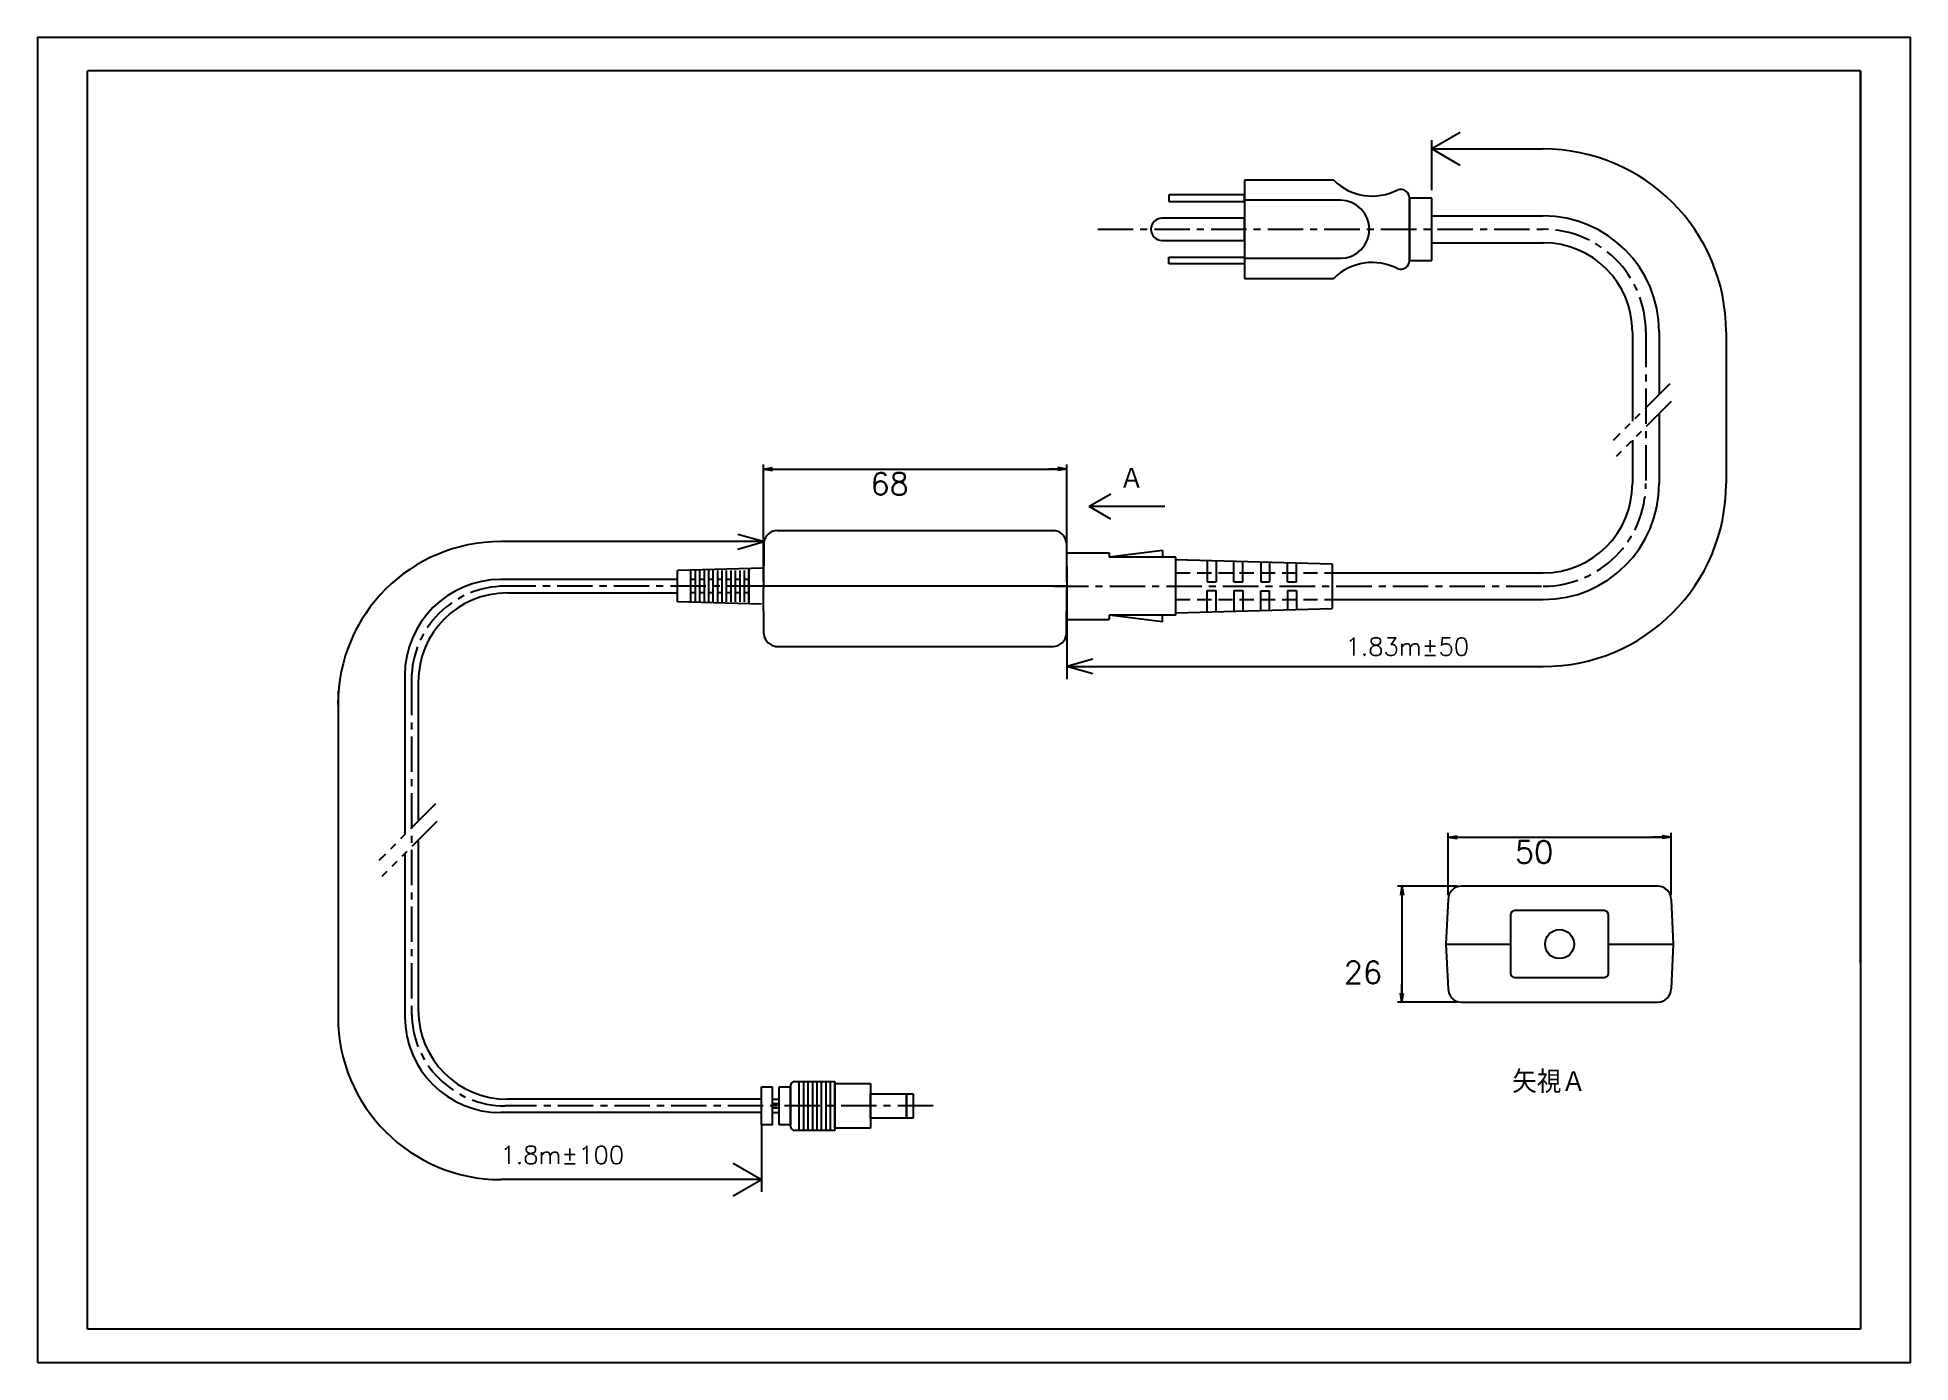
# Model space of a CAD drawing. Extents: x -210 to 210, y -148 to 148.
import ezdxf
from ezdxf.enums import TextEntityAlignment as Align

# ---------------------------------------------------------------- set-up
doc = ezdxf.new("R2010")
doc.units = 0
doc.header["$LTSCALE"] = 0.25
for name, pattern in [('CENTER', [50.8, 31.75, -6.35, 6.35, -6.35]), ('DASHED', [19.05, 12.7, -6.35]), ('PHANTOM', [63.5, 31.75, -6.35, 6.35, -6.35, 6.35, -6.35])]:
    doc.linetypes.add(name, pattern=pattern)
doc.layers.get('0').update_dxf_attribs({"linetype": 'CONTINUOUS'})
doc.layers.get('DEFPOINTS').update_dxf_attribs({"linetype": 'CONTINUOUS'})
doc.layers.add('KCAD_DIMS', color=134, linetype='CONTINUOUS')
doc.layers.add('KCAD_ZUWAKU', color=1, linetype='CONTINUOUS')
doc.styles.get("Standard").update_dxf_attribs({"font": 'txt', "bigfont": 'bigfont.shx'})
doc.dimstyles.get("Standard").update_dxf_attribs({"dimtxt": 0.18, "dimasz": 0.18, "dimexe": 0.18, "dimexo": 0.0625, "dimgap": 0.09, "dimtad": 0, "dimtih": 1, "dimtoh": 1, "dimzin": 0, "dimcen": 0.09, "dimazin": 3, "dimtfac": 1, "dimtofl": 0, "dimtmove": 0, "dimatfit": 3})

# ---------------------------------------------------------------- blocks, each defined once
blk = doc.blocks.new('KCAD_OPEN_2')
at = {"color": 0, "linetype": 'CONTINUOUS'}
for p, q in [((-2, 0), (-4, 0)), ((0, 0), (-2, 0.32)), ((0, 0), (-2, 0)), ((0, 0), (-2, -0.32))]:
    blk.add_line(p, q, dxfattribs=at)
blk = doc.blocks.new('*D25')
at = {"layer": 'DEFPOINTS', "color": 0, "linetype": 'CONTINUOUS'}
for p in [(156.31, -30.74), (106.31, -44.72), (156.31, -44.72)]:
    blk.add_point(p, dxfattribs=at)
at = {"layer": 'KCAD_DIMS', "color": 0, "linetype": 'CONTINUOUS'}
for p, q in [((106.31, -43.72), (106.31, -29.74)), ((107.31, -30.74), (155.31, -30.74)), ((156.31, -43.72), (156.31, -29.74))]:
    blk.add_line(p, q, dxfattribs=at)
at = {"layer": 'KCAD_DIMS', "color": 0, "linetype": 'CONTINUOUS', "rotation": 180}
blk.add_blockref('KCAD_OPEN_2', (106.31, -30.74), dxfattribs=at)
at = {"layer": 'KCAD_DIMS', "color": 0, "linetype": 'CONTINUOUS'}
blk.add_blockref('KCAD_OPEN_2', (156.31, -30.74), dxfattribs=at)
at = {"color": 0}
blk.add_text('50', height=5, dxfattribs=at).set_placement((121.31, -36.56))
blk = doc.blocks.new('*D26')
at = {"layer": 'DEFPOINTS', "color": 0, "linetype": 'CONTINUOUS'}
for p in [(109.31, -41.72), (95.96, -67.72), (109.31, -67.72)]:
    blk.add_point(p, dxfattribs=at)
at = {"layer": 'KCAD_DIMS', "color": 0, "linetype": 'CONTINUOUS'}
for p, q in [((108.31, -41.72), (94.96, -41.72)), ((95.96, -42.72), (95.96, -66.72)), ((108.31, -67.72), (94.96, -67.72))]:
    blk.add_line(p, q, dxfattribs=at)
for p, rotation in [((95.96, -41.72), 90), ((95.96, -67.72), 270)]:
    blk.add_blockref('KCAD_OPEN_2', p, dxfattribs=dict(at, rotation=rotation))
at = {"color": 0}
blk.add_text('26', height=5, dxfattribs=at).set_placement((82.93, -63.57))
blk = doc.blocks.new('*D27')
at = {"layer": 'DEFPOINTS', "color": 0, "linetype": 'CONTINUOUS'}
for p in [(20.8, 51.76), (-47.2, 25.51), (20.8, 25.51)]:
    blk.add_point(p, dxfattribs=at)
at = {"layer": 'KCAD_DIMS', "color": 0, "linetype": 'CONTINUOUS'}
for p, q in [((-47.2, 26.51), (-47.2, 52.76)), ((-46.2, 51.76), (19.8, 51.76)), ((20.8, 26.51), (20.8, 52.76))]:
    blk.add_line(p, q, dxfattribs=at)
at = {"layer": 'KCAD_DIMS', "color": 0, "linetype": 'CONTINUOUS', "rotation": 180}
blk.add_blockref('KCAD_OPEN_2', (-47.2, 51.76), dxfattribs=at)
at = {"layer": 'KCAD_DIMS', "color": 0, "linetype": 'CONTINUOUS'}
blk.add_blockref('KCAD_OPEN_2', (20.8, 51.76), dxfattribs=at)
at = {"color": 0}
blk.add_text('68', height=5, dxfattribs=at).set_placement((-23.2, 45.95))

msp = doc.modelspace()

# ---------------------------------------------------------------- linework, layer by layer
at = {"color": 7, "linetype": 'CONTINUOUS'}
for p, q in [((198.75, 141), (-198.75, 141)), ((-198.75, -141), (-198.75, 141)), ((198.75, -59), (198.75, 141)), ((198.75, 141), (198.75, -141)), ((80.6504, 116.5063), (60.6504, 116.5063)), ((60.6504, 116.5063), (60.6504, 94.5063)), ((60.6504, 113.2563), (43.6504, 113.2563)), ((43.6504, 113.2563), (43.6504, 111.7563)), ((43.6504, 111.7563), (60.6504, 111.7563)), ((60.6504, 111.7563), (60.6504, 113.2563)), ((82.1504, 112.0063), (60.6504, 112.0063)), ((60.6504, 112.0063), (60.6504, 99.0063)), ((102.6504, 112.5063), (97.6504, 112.5063)), ((97.6504, 112.5063), (97.6504, 98.5063)), ((97.6504, 98.5449), (97.6504, 112.4677)), ((102.6504, 98.5063), (102.6504, 112.5063)), ((39.6504, 105.5063), (39.6504, 105.5063)), ((60.6504, 108.0063), (42.1504, 108.0063)), ((60.6504, 103.0063), (60.6504, 108.0063)), ((88.6504, 105.5063), (88.6504, 105.5063)), ((102.6504, 108.5063), (127.6414, 108.5063)), ((42.1504, 103.0063), (60.6504, 103.0063)), ((102.6504, 102.5063), (127.6414, 102.5063)), ((43.6504, 99.2563), (60.6504, 99.2563)), ((43.6504, 97.7563), (43.6504, 99.2563)), ((60.6504, 97.7563), (43.6504, 97.7563)), ((60.6504, 99.2563), (60.6504, 97.7563)), ((60.6504, 99.0063), (82.1504, 99.0063)), ((97.6504, 98.5063), (102.6504, 98.5063)), ((60.6504, 94.5063), (80.6504, 94.5063)), ((147.6414, 82.5063), (147.6414, 62.5063)), ((153.6414, 82.5063), (153.6414, 68.5063)), ((153.6414, 64.2636), (153.6414, 48.5063)), ((147.6414, 58.2636), (147.6414, 48.5063)), ((-44.1148, 38.0106), (18.2204, 38.0106)), ((-47.1094, 35.1903), (-47.2321, 25.0106)), ((20.715, 35.1903), (20.8376, 25.0106)), ((-47.2172, 29.517), (-66.4597, 29.0106)), ((-50.4597, 29.5106), (-50.4597, 21.5106)), ((20.8317, 33.0063), (30.2826, 33.0063)), ((42.2826, 33.5106), (30.2826, 32.0106)), ((30.2826, 33.0063), (30.2826, 32.0106)), ((45.2826, 32.0106), (30.2826, 32.0106)), ((42.2826, 33.5106), (42.2826, 32.0106)), ((45.1921, 31.5176), (80.2826, 30.502)), ((45.2826, 19.0106), (45.2826, 32.0106)), ((80.2826, 30.502), (80.2826, 20.5106)), ((-66.4597, 27.0106), (-106.1253, 27.0106)), ((-66.4597, 22.0106), (-66.4597, 29.0106)), ((-63.4597, 22.0106), (-63.4597, 29.0106)), ((-62.4597, 27.0106), (-63.4597, 27.0106)), ((-62.4597, 22.0106), (-62.4597, 29.0106)), ((-61.4597, 22.0106), (-61.4597, 29.0106)), ((-60.4597, 27.0106), (-61.4597, 27.0106)), ((-60.4597, 22.0106), (-60.4597, 29.0106)), ((-59.4597, 22.0106), (-59.4597, 29.0106)), ((-58.4597, 27.0106), (-59.4597, 27.0106)), ((-58.4597, 22.0106), (-58.4597, 29.0106)), ((-57.4597, 22.0106), (-57.4597, 29.0106)), ((-56.4597, 27.0106), (-57.4597, 27.0106)), ((-56.4597, 22.0106), (-56.4597, 29.0106)), ((-55.4597, 22.0106), (-55.4597, 29.0106)), ((-54.4597, 27.0106), (-55.4597, 27.0106)), ((-54.4597, 22.0106), (-54.4597, 29.0106)), ((-53.4597, 22.0106), (-53.4597, 29.0106)), ((-52.4597, 27.0106), (-53.4597, 27.0106)), ((-52.4597, 22.0106), (-52.4597, 29.0106)), ((-51.4597, 22.0106), (-51.4597, 29.0106)), ((-50.4597, 27.0106), (-51.4597, 27.0106)), ((-50.4597, 22.0106), (-50.4597, 29.0106)), ((19.5742, 25.5106), (-47.1974, 25.5106)), ((20.8029, 25.5106), (-45.9686, 25.5106)), ((80.2826, 28.5063), (127.6414, 28.5063)), ((-104.6253, 24.0106), (-66.4597, 24.0106)), ((-47.6602, 21.4896), (-66.4597, 22.0106)), ((-62.4597, 24.0106), (-63.4597, 24.0106)), ((-60.4597, 24.0106), (-61.4597, 24.0106)), ((-58.4597, 24.0106), (-59.4597, 24.0106)), ((-56.4597, 24.0106), (-57.4597, 24.0106)), ((-54.4597, 24.0106), (-55.4597, 24.0106)), ((-52.4597, 24.0106), (-53.4597, 24.0106)), ((-50.4597, 24.0106), (-51.4597, 24.0106)), ((-47.1094, 14.8309), (-47.2321, 25.0106)), ((20.715, 14.8309), (20.8376, 25.0106)), ((80.2826, 22.5063), (127.6414, 22.5063)), ((20.8317, 18.0063), (30.2826, 18.0063)), ((45.2826, 19.0106), (30.2826, 19.0106)), ((30.2826, 19.0106), (30.2826, 18.0063)), ((42.2826, 17.502), (30.2826, 19.002)), ((42.2826, 17.502), (42.2826, 19.002)), ((45.2826, 19.5106), (80.2826, 20.5106)), ((-44.6148, 12.0106), (17.7204, 12.0106)), ((-127.6058, 5.5106), (-127.6058, -30.1634)), ((-124.6058, 4.0106), (-124.6058, -27.1634)), ((-124.6058, -31.406), (-124.6058, -69.4885)), ((-127.6058, -34.406), (-127.6058, -70.9885)), ((153.305, -41.7168), (109.305, -41.7168)), ((106.305, -44.7168), (105.805, -54.7168)), ((156.305, -44.7168), (156.805, -54.7168)), ((120.305, -48.2168), (120.305, -61.2168)), ((141.305, -47.2168), (121.305, -47.2168)), ((142.305, -61.2168), (142.305, -48.2168)), ((105.805, -54.7168), (106.305, -64.7168)), ((105.805, -54.7168), (120.305, -54.7168)), ((142.305, -54.7168), (156.805, -54.7168)), ((156.805, -54.7168), (156.305, -64.7168)), ((121.305, -62.2168), (141.305, -62.2168)), ((109.305, -67.7168), (153.305, -67.7168)), ((-47.6708, -95.2385), (-47.6708, -86.7385)), ((-47.6708, -86.7385), (-45.1708, -86.7385)), ((-45.1708, -95.2385), (-45.1708, -86.7385)), ((-43.6708, -95.2385), (-43.6708, -86.7385)), ((-43.6708, -86.7385), (-41.1708, -86.7385)), ((-41.1708, -95.4885), (-41.1708, -86.4885)), ((-41.1708, -86.7385), (-41.1708, -95.2385)), ((-40.1708, -85.4885), (-31.1708, -85.4885)), ((-39.1708, -96.4885), (-39.1708, -85.4885)), ((-38.1708, -96.4885), (-38.1708, -85.4885)), ((-37.1708, -96.4885), (-37.1708, -85.4885)), ((-36.1708, -96.4885), (-36.1708, -85.4885)), ((-35.1708, -96.4885), (-35.1708, -85.4885)), ((-34.1708, -96.4885), (-34.1708, -85.4885)), ((-33.1708, -96.4885), (-33.1708, -85.4885)), ((-32.1708, -96.4885), (-32.1708, -85.4885)), ((-31.1708, -85.4885), (-31.1708, -96.4885)), ((-31.1708, -95.9885), (-31.1708, -85.9885)), ((-31.1708, -85.9885), (-23.1708, -85.9885)), ((-23.1708, -85.9885), (-23.1708, -95.9885)), ((-79.1708, -89.4885), (-104.6058, -89.4885)), ((-47.6708, -89.4885), (-79.1708, -89.4885)), ((-45.1708, -89.4885), (-43.6708, -89.4885)), ((-43.6708, -90.4885), (-45.1708, -90.4885)), ((-43.6708, -91.4885), (-45.1708, -91.4885)), ((-23.1708, -93.7385), (-23.1708, -88.2385)), ((-23.1708, -88.2385), (-22.1708, -88.2385)), ((-22.1708, -88.2385), (-15.1708, -88.2385)), ((-15.1708, -88.2385), (-15.1708, -93.7385)), ((-15.1708, -93.7385), (-15.1708, -88.2385)), ((-15.1708, -88.2385), (-13.6708, -88.2385)), ((-13.6708, -88.2385), (-13.6708, -93.7385)), ((-79.1708, -92.4885), (-106.1058, -92.4885)), ((-47.6708, -92.4885), (-79.1708, -92.4885)), ((-45.1708, -95.2385), (-47.6708, -95.2385)), ((-45.1708, -92.4885), (-43.6708, -92.4885)), ((-41.1708, -95.2385), (-43.6708, -95.2385)), ((-31.1708, -96.4885), (-40.1708, -96.4885)), ((-23.1708, -95.9885), (-31.1708, -95.9885)), ((-22.1708, -93.7385), (-23.1708, -93.7385)), ((-15.1708, -93.7385), (-22.1708, -93.7385)), ((-13.6708, -93.7385), (-15.1708, -93.7385)), ((198.75, -141), (-198.75, -141))]:
    msp.add_line(p, q, dxfattribs=at)
at = {"color": 54, "linetype": 'CONTINUOUS'}
for p, q in [((109.0064, 127.1759), (102.6504, 123.5063)), ((102.6504, 114.2672), (102.6504, 125.5083)), ((102.6504, 123.5063), (127.6414, 123.5063)), ((109.0064, 119.8367), (102.6504, 123.5063)), ((168.6414, 82.5063), (168.6414, 48.5063)), ((-47.0731, 35.509), (-106.1058, 35.509)), ((-52.9291, 37.1786), (-47.0731, 35.509)), ((-52.9291, 33.8394), (-47.0731, 35.509)), ((20.8029, 25.5106), (20.8029, 4.6926)), ((26.6589, 9.1759), (20.8029, 7.5063)), ((20.8029, 7.5063), (127.6414, 7.5063)), ((26.6589, 5.8367), (20.8029, 7.5063)), ((-142.6058, 2.009), (-142.6058, -70.9885)), ((-47.6708, -95.2385), (-47.6708, -110.2404)), ((-54.0268, -103.8189), (-47.6708, -107.4885)), ((-47.6708, -107.4885), (-106.1058, -107.4885)), ((-54.0268, -111.1581), (-47.6708, -107.4885))]:
    msp.add_line(p, q, dxfattribs=at)
at = {"color": 54, "linetype": 'CENTER'}
for p, q in [((27.7491, 105.5063), (127.6414, 105.5063)), ((150.6414, 82.5063), (150.6414, 48.5063)), ((-47.4402, 25.5106), (-105.1058, 25.5106)), ((17.7313, 25.5063), (127.6414, 25.5063)), ((-126.1058, 4.5106), (-126.1058, -69.9885)), ((-9.1729, -90.9885), (-105.1058, -90.9885))]:
    msp.add_line(p, q, dxfattribs=at)
at = {"color": 54, "linetype": 'PHANTOM'}
for p, q in [((156.0073, 70.8722), (143.3114, 58.1763)), ((156.3028, 66.925), (143.9903, 54.6126)), ((-120.7398, -23.2974), (-133.4358, -35.9934)), ((-120.4444, -27.2446), (-132.7569, -39.5571))]:
    msp.add_line(p, q, dxfattribs=at)
at = {"color": 2, "linetype": 'CONTINUOUS'}
for p, q in [((30.6683, 46.1493), (25.8158, 43.3477)), ((30.6683, 40.5461), (25.8158, 43.3477)), ((42.81, 43.3477), (25.8158, 43.3477)), ((52.2826, 31.3124), (52.2826, 26.5063)), ((54.2826, 31.2545), (54.2826, 26.5063)), ((58.2826, 26.5063), (58.2826, 31.1387)), ((60.2826, 26.5063), (60.2826, 31.0808)), ((64.2826, 30.9651), (64.2826, 26.5106)), ((66.2826, 30.9072), (66.2826, 26.5106)), ((70.2826, 26.5063), (70.2826, 30.7914)), ((72.2826, 26.5063), (72.2826, 30.7335)), ((52.2826, 26.5063), (54.2826, 26.5063)), ((58.2826, 26.5063), (60.2826, 26.5063)), ((64.2826, 26.5106), (66.2826, 26.5106)), ((70.2826, 26.5063), (72.2826, 26.5063)), ((52.2826, 24.5063), (54.2826, 24.5063)), ((52.2826, 19.7106), (52.2826, 24.5063)), ((54.2826, 19.7677), (54.2826, 24.5063)), ((58.2826, 24.5063), (58.2826, 19.882)), ((58.2826, 24.5063), (60.2826, 24.5063)), ((60.2826, 24.5063), (60.2826, 19.9392)), ((64.2826, 24.502), (66.2826, 24.502)), ((64.2826, 20.0535), (64.2826, 24.502)), ((66.2826, 20.1106), (66.2826, 24.502)), ((70.2826, 24.5063), (70.2826, 20.2249)), ((70.2826, 24.5063), (72.2826, 24.5063)), ((72.2826, 24.5063), (72.2826, 20.282))]:
    msp.add_line(p, q, dxfattribs=at)
at = {"color": 253, "linetype": 'DASHED'}
for p, q in [((45.2826, 28.5106), (80.2826, 28.5106)), ((45.2826, 22.5106), (80.2826, 22.5106))]:
    msp.add_line(p, q, dxfattribs=at)
at = {"color": 7, "linetype": 'CONTINUOUS'}
msp.add_circle((131.305, -54.7168), 3.25, dxfattribs=at)
at = {"color": 54, "linetype": 'CONTINUOUS'}
for centre, radius, start, end in [((127.6414, 82.5063), 41, 0, 90), ((127.6414, 48.5063), 41, 270, 0), ((-106.1253, -0.991), 36.5, 90, 180), ((-106.1058, -70.9885), 36.5, 180, 270)]:
    msp.add_arc(centre, radius, start, end, dxfattribs=at)
at = {"color": 7, "linetype": 'CONTINUOUS'}
for centre, radius, start, end in [((89.3007, 125.2576), 12.305, 225.332717, 297.781721), ((95.6504, 112.4677), 2, 0, 107.887861), ((82.1504, 105.5063), 6.5, 0, 90), ((42.1504, 105.5063), 2.5, 90, 180), ((42.1504, 105.5063), 2.5, 180, 270), ((82.1504, 105.5063), 6.5, 270, 0), ((127.6414, 82.5063), 26, 0, 90), ((127.6414, 82.5063), 20, 0, 90), ((89.3007, 85.755), 12.305, 62.218279, 134.667283), ((95.6504, 98.5449), 2, 252.112139, 0), ((127.6414, 48.5063), 26, 270, 0), ((127.6414, 48.5063), 20, 270, 0), ((-44.1148, 35.0106), 3, 90, 176.56637), ((17.7204, 35.0106), 3, 3.43363, 90), ((-106.1253, 5.5106), 21.5, 90, 180), ((-104.6253, 4.0106), 20, 90, 180), ((-44.1148, 15.0106), 3, 183.43363, 270), ((17.7204, 15.0106), 3, 270, 356.56637), ((109.305, -44.7168), 3, 90, 180), ((153.305, -44.7168), 3, 0, 90), ((121.305, -48.2168), 1, 90, 180), ((141.305, -48.2168), 1, 0, 90), ((121.305, -61.2168), 1, 180, 270), ((141.305, -61.2168), 1, 270, 0), ((109.305, -64.7168), 3, 180, 270), ((153.305, -64.7168), 3, 270, 0), ((-106.1058, -70.9885), 21.5, 180, 270), ((-104.6058, -69.4885), 20, 180, 270), ((-40.1708, -86.4885), 1, 90, 180), ((-40.1708, -95.4885), 1, 180, 270)]:
    msp.add_arc(centre, radius, start, end, dxfattribs=at)
at = {"color": 54, "linetype": 'CENTER'}
for centre, radius, start, end in [((127.6414, 82.5063), 23, 0, 90), ((127.6414, 48.5063), 23, 270, 0), ((-105.1253, 4.5106), 21, 90, 180), ((-105.1058, -69.9885), 21, 180, 270)]:
    msp.add_arc(centre, radius, start, end, dxfattribs=at)
at = {"layer": 'KCAD_ZUWAKU', "linetype": 'CONTINUOUS'}
msp.add_lwpolyline([(-210, -148.5), (210, -148.5), (210, 148.5), (-210, 148.5)], close=True, dxfattribs=at)

# ---------------------------------------------------------------- texts
at = {"color": 2, "linetype": 'CONTINUOUS'}
for s, height, p in [('Ａ', 5, (32.5777, 49.6474)), ('1.83m±50', 4, (83.2645, 11.9532)), ('1.8m±100', 4, (-106.2116, -101.9827))]:
    msp.add_text(s, height=height, dxfattribs=at).set_placement(p, align=Align.MIDDLE_LEFT)
at = {"color": 7, "linetype": 'CONTINUOUS'}
msp.add_text('矢視Ａ', height=5, dxfattribs=at).set_placement((120.7018, -88.091))

# ---------------------------------------------------------------- dimensions: what is measured, and where the dimension line sits
at = {"layer": 'KCAD_DIMS', "linetype": 'CONTINUOUS'}
for base, p1, p2, picture, middle in [((20.8029, 51.765), (-47.1974, 25.5106), (20.8029, 25.5106), '*D27', (-13.1972, 54.7983)), ((156.305, -30.7391), (106.305, -44.7168), (156.305, -44.7168), '*D25', (131.305, -27.7058))]:
    dim = msp.add_linear_dim(base=base, p1=p1, p2=p2, dimstyle='Standard', override={"dimtxt": 5, "dimasz": 1, "dimexe": 1, "dimexo": 1, "dimgap": 0.5333, "dimtad": 1, "dimtih": 0, "dimtoh": 0, "dimdec": 3, "dimzin": 8, "dimpost": '<>', "dimblk1": 'KCAD_OPEN_2', "dimblk2": 'KCAD_OPEN_2', "dimsah": 1, "dimcen": 2.5, "dimadec": 3, "dimazin": 2, "dimtfac": 0.67, "dimtdec": 3, "dimtix": 1, "dimtofl": 1, "dimatfit": 2, "dimtvp": 0, "dimtzin": 8}, dxfattribs=at)
    dim.commit()
    dim.dimension.update_dxf_attribs({"geometry": picture, "text_midpoint": middle})
dim = msp.add_linear_dim(base=(95.9637, -67.7168), p1=(109.305, -41.7168), p2=(109.305, -67.7168), angle=90, dimstyle='Standard', override={"dimtxt": 5, "dimasz": 1, "dimexe": 1, "dimexo": 1, "dimgap": 0.5333, "dimtad": 1, "dimtih": 0, "dimtoh": 0, "dimdec": 3, "dimzin": 8, "dimpost": '<>', "dimblk1": 'KCAD_OPEN_2', "dimblk2": 'KCAD_OPEN_2', "dimsah": 1, "dimcen": 2.5, "dimadec": 3, "dimazin": 2, "dimtfac": 0.67, "dimtdec": 3, "dimtix": 1, "dimtofl": 1, "dimatfit": 2, "dimtvp": 0, "dimtzin": 8}, dxfattribs=at)
dim.commit()
dim.dimension.update_dxf_attribs({"geometry": '*D26', "text_midpoint": (92.9304, -54.7168)})

doc.saveas('drawing.dxf')
